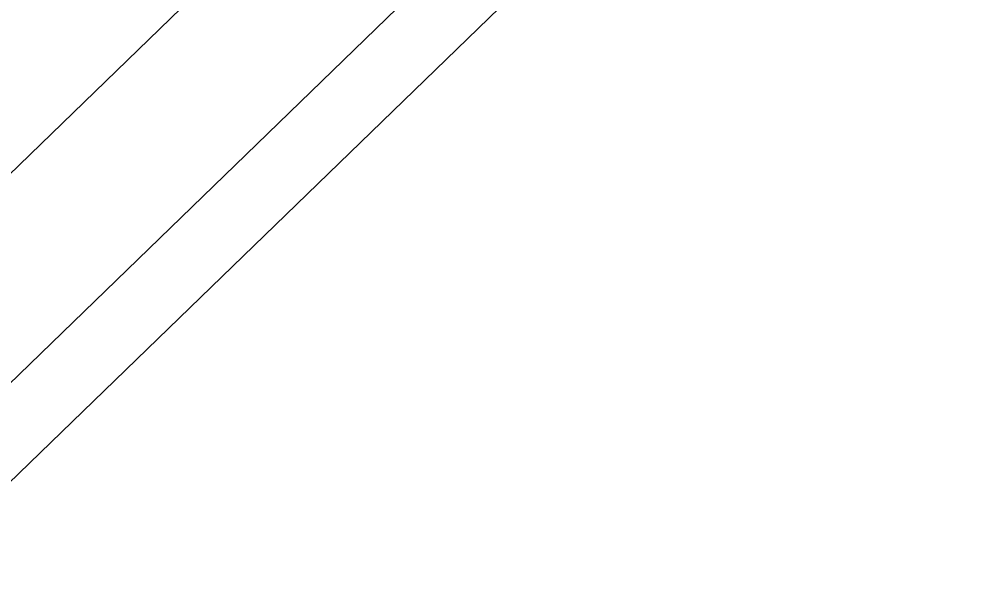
# Model space of a CAD drawing. Header units: millimetres. Extents: x -85420 to 1195317, y -69347 to 470418.
# Drawn here: x 709505.5 to 709766, y 56909.9 to 57068.1 of the extents above; entities that cross this region are included whole.
import ezdxf
from ezdxf.enums import TextEntityAlignment as Align

# ---------------------------------------------------------------- set-up
doc = ezdxf.new("R2018")
doc.units = ezdxf.units.MM
for name, color, linetype, lineweight in [('АР_Маркер экспликации', 239, 'Continuous', 13), ('АР_Номер помещения', 250, 'Continuous', 9), ('АР_Подоконники', 163, 'Continuous', 9), ('АР_Размеры дверей', 15, 'Continuous', 0), ('АР_Сущ Несущая стена', 250, 'Continuous', 50), ('ТОНКАЯ', 253, 'Continuous', 0)]:
    doc.layers.add(name, color=color, linetype=linetype, lineweight=lineweight)
doc.layers.add('АР_Названия помещений', color=124, linetype='Continuous', lineweight=5, plot=False)
doc.layers.add('АР_Помещения_площадь', color=19, linetype='Continuous', lineweight=9, plot=False)
doc.layers.get('АР_Размеры дверей').off()
doc.styles.add('ISOCPEUR', font='', dxfattribs={"height": 250})
doc.styles.get("Standard").update_dxf_attribs({"font": 'GOST.TTF'})
doc.styles.get('ISOCPEUR').set_extended_font_data('ISOCPEUR', italic=True)

# ---------------------------------------------------------------- blocks, each defined once
blk = doc.blocks.new('*U528')
at = {"color": 7, "style": 'ISOCPEUR', "width": 0.7, "flags": 1}
blk.add_attdef('КАТЕГОРИЯ', (-499.17, -2092.19), '', height=250, dxfattribs=at)
at = {"layer": 'АР_Номер помещения', "color": 7, "style": 'ISOCPEUR', "width": 0.7}
blk.add_attdef('НОМЕР_ПОМЕЩЕНИЯ', text='', height=300, dxfattribs=at).set_placement((-517.55, 1402.82), align=Align.MIDDLE_CENTER)
at = {"layer": 'АР_Помещения_площадь', "color": 7, "lineweight": 30, "width": 0.7, "flags": 104}
blk.add_attdef('ИМЯ_ПОМЕЩЕНИЯ', text='', height=100, dxfattribs=at).set_placement((157.63, 1217.14), align=Align.MIDDLE_CENTER)
at = {"layer": 'АР_Помещения_площадь', "color": 7, "style": 'ISOCPEUR', "width": 0.7}
blk.add_attdef('ПЛОЩАДЬ_ПОМЕЩЕНИЯ', text='', height=200, dxfattribs=at).set_placement((-318.46, 582.58), align=Align.MIDDLE_RIGHT)
blk = doc.blocks.new('*U526')
at = {"color": 7, "style": 'ISOCPEUR', "width": 0.7, "flags": 1}
blk.add_attdef('КАТЕГОРИЯ', (-499.17, -2092.19), '', height=250, dxfattribs=at)
at = {"layer": 'АР_Номер помещения', "color": 7, "style": 'ISOCPEUR', "width": 0.7}
blk.add_attdef('НОМЕР_ПОМЕЩЕНИЯ', text='', height=300, dxfattribs=at).set_placement((-13874.5, 6637.55), align=Align.MIDDLE_CENTER)
at = {"layer": 'АР_Помещения_площадь', "color": 7, "lineweight": 30, "width": 0.7, "flags": 104}
blk.add_attdef('ИМЯ_ПОМЕЩЕНИЯ', text='', height=100, dxfattribs=at).set_placement((157.63, 1217.14), align=Align.MIDDLE_CENTER)
at = {"layer": 'АР_Помещения_площадь', "color": 7, "style": 'ISOCPEUR', "width": 0.7}
blk.add_attdef('ПЛОЩАДЬ_ПОМЕЩЕНИЯ', text='', height=200, dxfattribs=at).set_placement((-12654.58, 407.67), align=Align.MIDDLE_RIGHT)
blk = doc.blocks.new('A$Cd39b9c29')
at = {"color": 5, "ltscale": 150}
for p, q in [((2712.93, -4791.12), (4680.08, -2877.6)), ((2737.19, -4824.67), (4710.73, -2905.51)), ((2748.21, -4839.88), (4716.91, -2926.79))]:
    blk.add_line(p, q, dxfattribs=at)
blk = doc.blocks.new('A$Cec9b444d')
at = {"layer": 'ТОНКАЯ', "ltscale": 100, "rotation": 359.8999999999999}
blk.add_blockref('A$Cd39b9c29', (-19.13, 2.91), dxfattribs=at)

msp = doc.modelspace()

# ---------------------------------------------------------------- linework, layer by layer
at = {"layer": 'АР_Подоконники', "lineweight": 9, "ltscale": 100}
for centre, radius, start, end in [((702181.51, 62992.61), 8924.05, 271.108834, 356.403957), ((702171.15, 63004.97), 8940.17, 271.691254, 356.329081)]:
    msp.add_arc(centre, radius, start, end, dxfattribs=at)
at = {"layer": 'АР_Сущ Несущая стена', "lineweight": 9, "ltscale": 100}
for centre, radius, start, end in [((702162.89, 63016.63), 9144.28, 272.820638, 356.288731), ((702170.55, 62998.64), 9778.65, 272.592548, 356.635391)]:
    msp.add_arc(centre, radius, start, end, dxfattribs=at)

# ---------------------------------------------------------------- block references
at = {"layer": 'АР_Маркер экспликации', "lineweight": 9}
ref = msp.add_blockref('*U528', (703289.83, 60708.83), dxfattribs=at)
lines = msp.add_mtext('\\W0.8000;Коридор и рекреация (основная и старшая школа)', dxfattribs={"layer": 'АР_Названия помещений', "insert": (703636.84, 59434.22), "char_height": 6239.8004, "width": 926.94, "attachment_point": 1})
ref.add_attrib('ИМЯ_ПОМЕЩЕНИЯ', '', (703636.84, 59434.22), dxfattribs={"flags": 104}).embed_mtext(lines)
ref = msp.add_blockref('*U526', (699176.95, 54386.46), dxfattribs=at)
lines = msp.add_mtext('\\W0.8000;Кабинет материальной технологии тип 2', dxfattribs={"layer": 'АР_Названия помещений', "insert": (685342.7, 59194.2), "char_height": 4891.9555, "width": 926.94, "attachment_point": 1})
ref.add_attrib('ИМЯ_ПОМЕЩЕНИЯ', '', (685342.7, 59194.2), dxfattribs={"flags": 104}).embed_mtext(lines)
at = {"layer": 'АР_Размеры дверей', "lineweight": 9, "ltscale": 100}
msp.add_blockref('A$Cec9b444d', (705050.81, 60105.71), dxfattribs=at)

doc.saveas('drawing.dxf')
